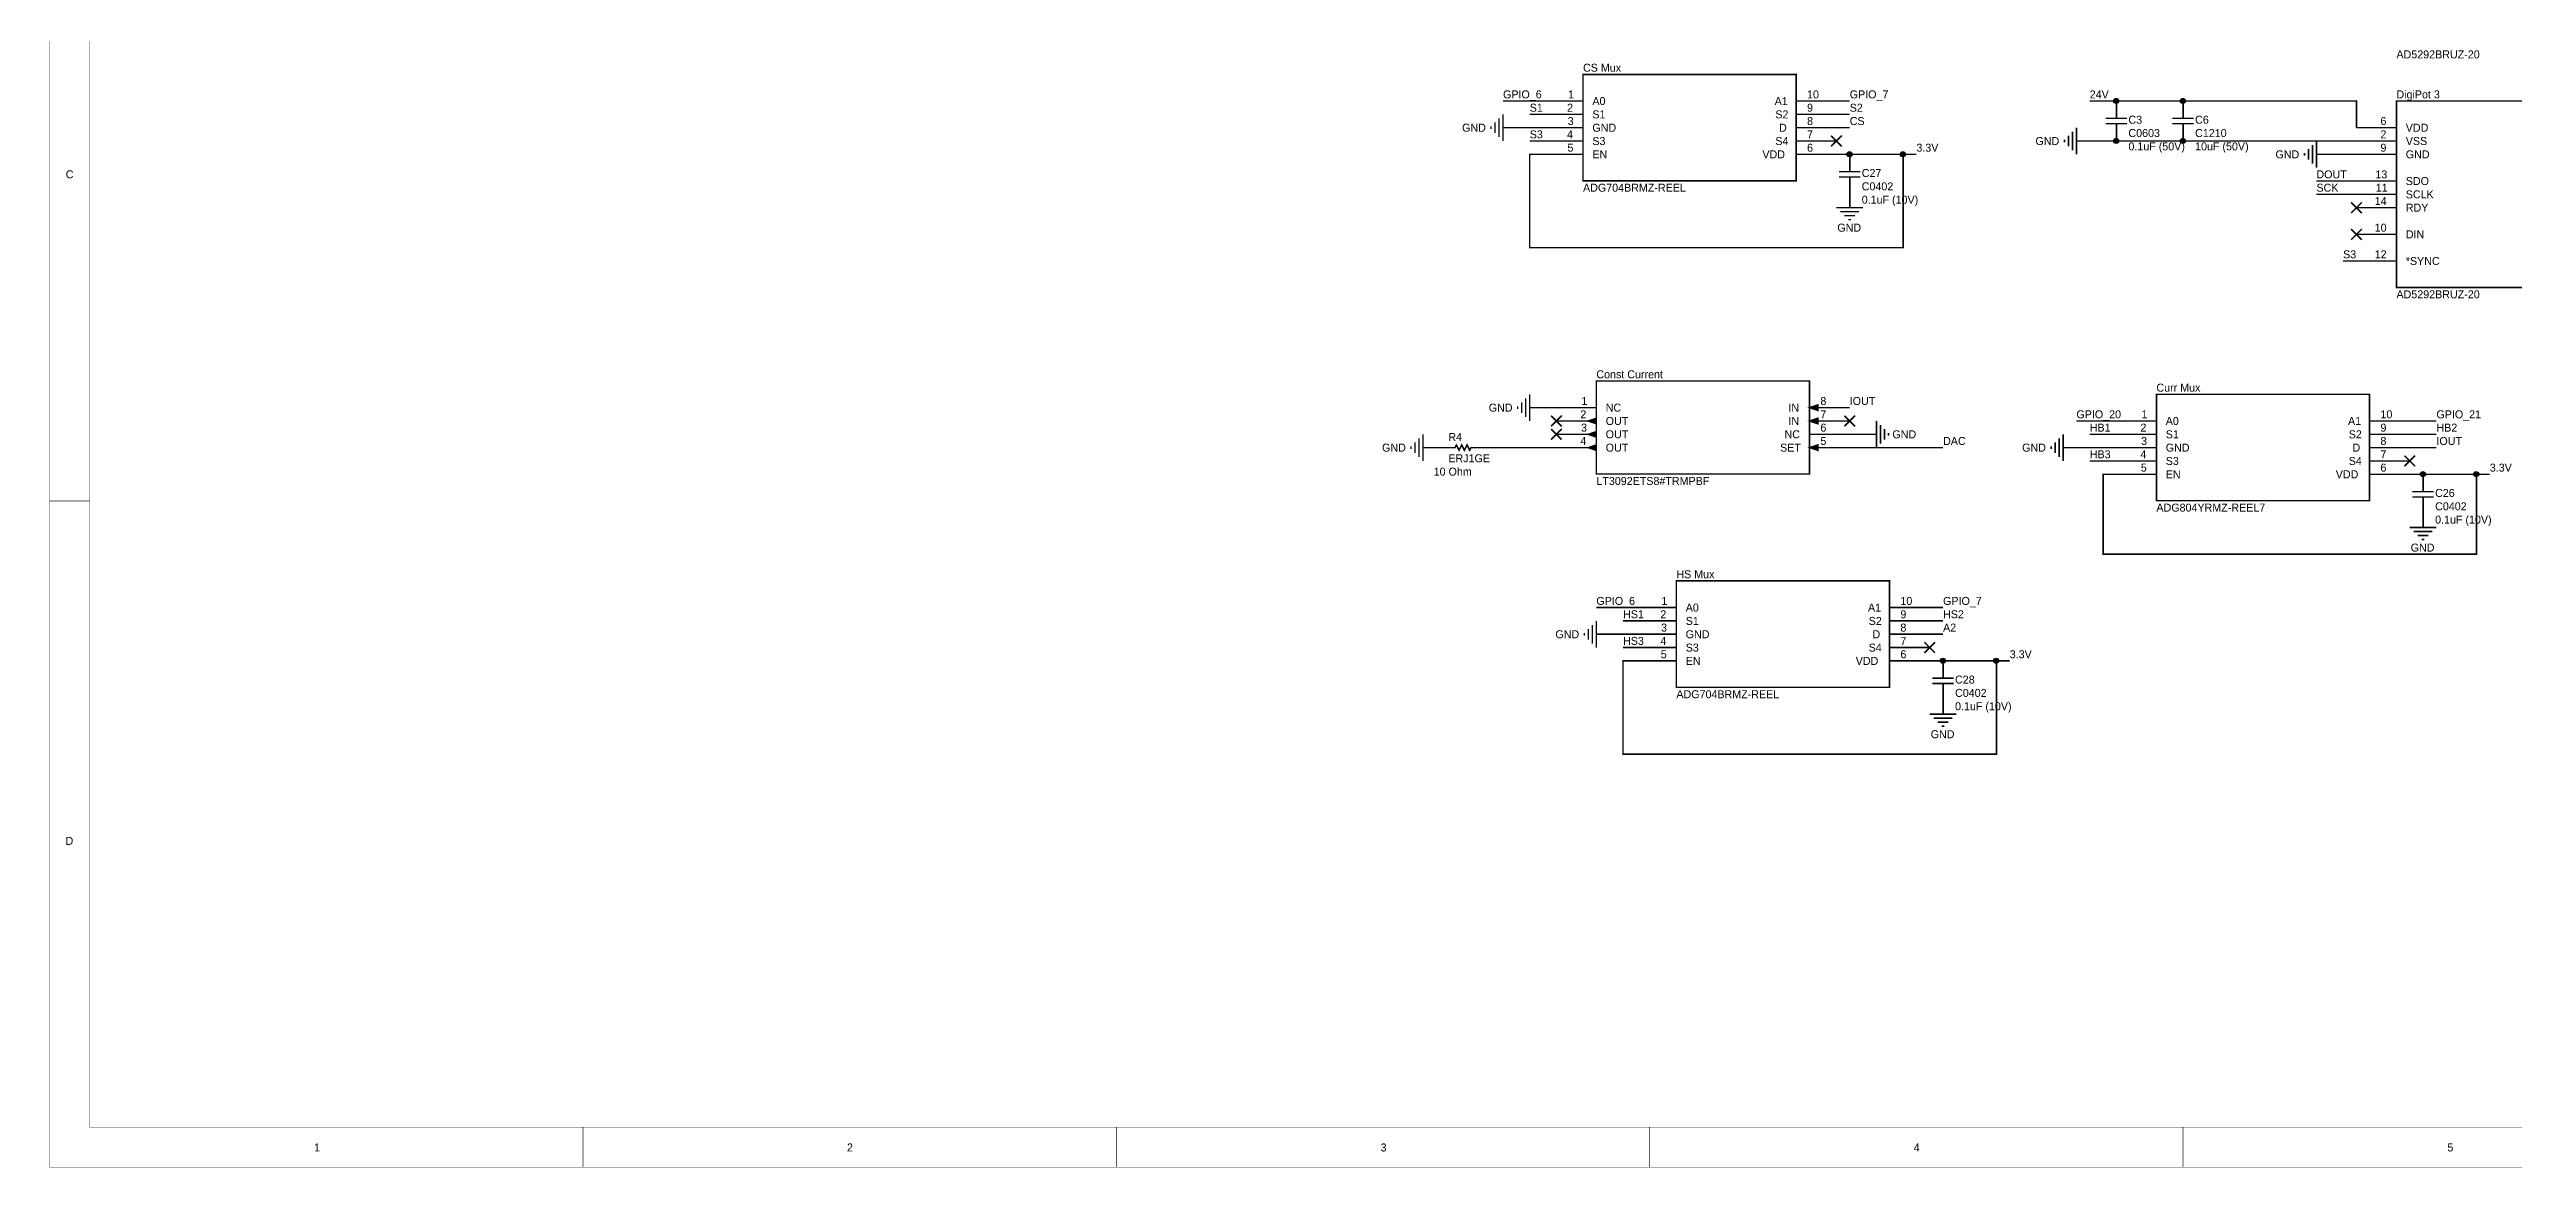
# Model space of a CAD drawing. Header units: millimetres. Extents: x 0 to 32, y 0 to 20.
# Drawn here: x 0 to 18.48, y 0 to 8.39 of the extents above; entities that cross this region are included whole.
import ezdxf

# ---------------------------------------------------------------- set-up
doc = ezdxf.new("R2010")
doc.units = ezdxf.units.MM
doc.header["$MEASUREMENT"] = 0
doc.layers.add('Sheet', color=255, linetype='Continuous')

msp = doc.modelspace()

# ---------------------------------------------------------------- linework, layer by layer
at = {"layer": 'Sheet'}
for points, const_width in [([(0, 20), (31.998, 20), (31.998, 0.002), (0, 0.002), (0, 20)], 0.0039), ([(0.3, 19.7), (31.698, 19.7), (31.698, 0.302), (0.3, 0.302), (0.3, 19.7)], 0.0039), ([(11.5, 8.2), (13.098, 8.2), (13.098, 7.402), (11.5, 7.402), (11.5, 8.2)], 0.0118), ([(11.2, 8), (10.9, 8)], 0.0118), ([(11.5, 8), (11.2, 8)], 0.0118), ([(13.1, 8), (13.4, 8)], 0.0118), ([(13.4, 8), (13.5, 8)], 0.0118), ([(17.3, 7.8), (17.3, 8), (16, 8), (15.5, 8), (15.3, 8)], 0.0118), ([(15.5, 7.9), (15.5, 8)], 0.0118), ([(16, 7.9), (16, 8)], 0.0118), ([(17.6, 8), (19.798, 8), (19.798, 6.602), (17.6, 6.602), (17.6, 8)], 0.0118), ([(10.81, 7.81), (10.81, 7.79)], 0.0118), ([(10.84, 7.84), (10.84, 7.76)], 0.0118), ([(10.87, 7.87), (10.87, 7.73)], 0.0118), ([(10.9, 7.9), (10.9, 7.7)], 0.0118), ([(11, 7.8), (10.9, 7.8)], 0.0118), ([(11, 7.8), (11.2, 7.8)], 0.0118), ([(11.1, 7.9), (11.2, 7.9)], 0.0118), ([(11.5, 7.9), (11.2, 7.9)], 0.0118), ([(11.5, 7.8), (11.2, 7.8)], 0.0118), ([(13.1, 7.9), (13.4, 7.9)], 0.0118), ([(13.1, 7.8), (13.4, 7.8)], 0.0118), ([(13.5, 7.9), (13.4, 7.9)], 0.0118), ([(13.5, 7.8), (13.4, 7.8)], 0.0118), ([(15.17, 7.77), (15.17, 7.63)], 0.0118), ([(15.2, 7.8), (15.2, 7.6)], 0.0118), ([(15.42, 7.87), (15.58, 7.87)], 0.0118), ([(15.58, 7.83), (15.42, 7.83)], 0.0118), ([(15.5, 7.9), (15.5, 7.87)], 0.0118), ([(15.5, 7.8), (15.5, 7.83)], 0.0118), ([(15.5, 7.8), (15.5, 7.7)], 0.0118), ([(15.92, 7.87), (16.08, 7.87)], 0.0118), ([(16.08, 7.83), (15.92, 7.83)], 0.0118), ([(16, 7.9), (16, 7.87)], 0.0118), ([(16, 7.8), (16, 7.83)], 0.0118), ([(16, 7.8), (16, 7.7)], 0.0118), ([(17.6, 7.8), (17.3, 7.8)], 0.0118), ([(11.1, 7.7), (11.2, 7.7)], 0.0118), ([(13.9, 7.6), (13.9, 6.9), (11.1, 6.9), (11.1, 7.6), (11.2, 7.6)], 0.0118), ([(11.5, 7.7), (11.2, 7.7)], 0.0118), ([(11.5, 7.6), (11.2, 7.6)], 0.0118), ([(13.1, 7.7), (13.4, 7.7)], 0.0118), ([(13.1, 7.6), (13.4, 7.6)], 0.0118), ([(13.36, 7.66), (13.44, 7.74)], 0.0118), ([(13.36, 7.74), (13.44, 7.66)], 0.0118), ([(13.4, 7.6), (13.5, 7.6), (13.9, 7.6), (14, 7.6)], 0.0118), ([(13.5, 7.5), (13.5, 7.6)], 0.0118), ([(15.11, 7.71), (15.11, 7.69)], 0.0118), ([(15.14, 7.74), (15.14, 7.66)], 0.0118), ([(15.3, 7.7), (15.2, 7.7)], 0.0118), ([(17.3, 7.7), (16, 7.7), (15.5, 7.7), (15.3, 7.7)], 0.0118), ([(16.91, 7.61), (16.91, 7.59)], 0.0118), ([(16.94, 7.64), (16.94, 7.56)], 0.0118), ([(16.97, 7.67), (16.97, 7.53)], 0.0118), ([(17, 7.7), (17, 7.5)], 0.0118), ([(17.1, 7.6), (17, 7.6)], 0.0118), ([(17.1, 7.6), (17.3, 7.6)], 0.0118), ([(17.6, 7.7), (17.3, 7.7)], 0.0118), ([(17.6, 7.6), (17.3, 7.6)], 0.0118), ([(13.42, 7.47), (13.58, 7.47)], 0.0118), ([(13.58, 7.43), (13.42, 7.43)], 0.0118), ([(13.5, 7.5), (13.5, 7.47)], 0.0118), ([(13.5, 7.4), (13.5, 7.43)], 0.0118), ([(13.5, 7.4), (13.5, 7.3)], 0.0118), ([(17, 7.4), (17.3, 7.4)], 0.0118), ([(17.6, 7.4), (17.3, 7.4)], 0.0118), ([(13.5, 7.3), (13.5, 7.2)], 0.0118), ([(17, 7.3), (17.3, 7.3)], 0.0118), ([(17.26, 7.16), (17.34, 7.24)], 0.0118), ([(17.26, 7.24), (17.34, 7.16)], 0.0118), ([(17.6, 7.3), (17.3, 7.3)], 0.0118), ([(13.4, 7.2), (13.6, 7.2)], 0.0118), ([(13.43, 7.17), (13.57, 7.17)], 0.0118), ([(13.46, 7.14), (13.54, 7.14)], 0.0118), ([(13.49, 7.11), (13.51, 7.11)], 0.0118), ([(17.26, 6.96), (17.34, 7.04)], 0.0118), ([(17.26, 7.04), (17.34, 6.96)], 0.0118), ([(17.6, 7.2), (17.3, 7.2)], 0.0118), ([(17.6, 7), (17.3, 7)], 0.0118), ([(17.2, 6.8), (17.3, 6.8)], 0.0118), ([(17.6, 6.8), (17.3, 6.8)], 0.0118), ([(11.04, 5.74), (11.04, 5.66)], 0.0118), ([(11.07, 5.77), (11.07, 5.63)], 0.0118), ([(11.1, 5.8), (11.1, 5.6)], 0.0118), ([(11.6, 5.9), (13.198, 5.9), (13.198, 5.202), (11.6, 5.202), (11.6, 5.9)], 0.0118), ([(15.8, 5.8), (17.398, 5.8), (17.398, 5.002), (15.8, 5.002), (15.8, 5.8)], 0.0118), ([(11.01, 5.71), (11.01, 5.69)], 0.0118), ([(11.2, 5.7), (11.1, 5.7)], 0.0118), ([(11.2, 5.7), (11.3, 5.7)], 0.0118), ([(11.26, 5.56), (11.34, 5.64)], 0.0118), ([(11.26, 5.64), (11.34, 5.56)], 0.0118), ([(11.26, 5.46), (11.34, 5.54)], 0.0118), ([(11.26, 5.54), (11.34, 5.46)], 0.0118), ([(11.6, 5.7), (11.3, 5.7)], 0.0118), ([(11.6, 5.6), (11.3, 5.6)], 0.0118), ([(13.2, 5.7), (13.5, 5.7)], 0.0118), ([(13.2, 5.6), (13.5, 5.6)], 0.0118), ([(13.46, 5.56), (13.54, 5.64)], 0.0118), ([(13.46, 5.64), (13.54, 5.56)], 0.0118), ([(13.7, 5.6), (13.7, 5.4)], 0.0118), ([(13.73, 5.57), (13.73, 5.43)], 0.0118), ([(13.76, 5.54), (13.76, 5.46)], 0.0118), ([(15.5, 5.6), (15.2, 5.6)], 0.0118), ([(15.8, 5.6), (15.5, 5.6)], 0.0118), ([(17.4, 5.6), (17.7, 5.6)], 0.0118), ([(17.7, 5.6), (17.9, 5.6)], 0.0118), ([(10.21, 5.41), (10.21, 5.39)], 0.0118), ([(10.24, 5.44), (10.24, 5.36)], 0.0118), ([(10.27, 5.47), (10.27, 5.33)], 0.0118), ([(10.3, 5.5), (10.3, 5.3)], 0.0118), ([(10.4, 5.4), (10.3, 5.4)], 0.0118), ([(10.5, 5.4), (10.4, 5.4)], 0.0118), ([(10.7, 5.4), (10.66, 5.4), (10.65, 5.38), (10.63, 5.42), (10.61, 5.38), (10.59, 5.42), (10.57, 5.38), (10.55, 5.42), (10.54, 5.4), (10.5, 5.4)], 0.0118), ([(10.7, 5.4), (10.8, 5.4)], 0.0118), ([(11.3, 5.4), (10.8, 5.4)], 0.0118), ([(11.6, 5.5), (11.3, 5.5)], 0.0118), ([(11.6, 5.4), (11.3, 5.4)], 0.0118), ([(13.2, 5.5), (13.5, 5.5)], 0.0118), ([(13.2, 5.4), (13.5, 5.4)], 0.0118), ([(13.6, 5.5), (13.5, 5.5)], 0.0118), ([(14.2, 5.4), (13.5, 5.4)], 0.0118), ([(13.6, 5.5), (13.7, 5.5)], 0.0118), ([(13.79, 5.51), (13.79, 5.49)], 0.0118), ([(15.01, 5.41), (15.01, 5.39)], 0.0118), ([(15.04, 5.44), (15.04, 5.36)], 0.0118), ([(15.07, 5.47), (15.07, 5.33)], 0.0118), ([(15.1, 5.5), (15.1, 5.3)], 0.0118), ([(15.2, 5.4), (15.1, 5.4)], 0.0118), ([(15.2, 5.4), (15.5, 5.4)], 0.0118), ([(15.5, 5.5), (15.3, 5.5)], 0.0118), ([(15.8, 5.5), (15.5, 5.5)], 0.0118), ([(15.8, 5.4), (15.5, 5.4)], 0.0118), ([(17.4, 5.5), (17.7, 5.5)], 0.0118), ([(17.4, 5.4), (17.7, 5.4)], 0.0118), ([(17.7, 5.5), (17.9, 5.5)], 0.0118), ([(17.7, 5.4), (17.9, 5.4)], 0.0118), ([(15.5, 5.3), (15.3, 5.3)], 0.0118), ([(15.5, 5.2), (15.4, 5.2), (15.4, 4.6), (18.2, 4.6), (18.2, 5.2)], 0.0118), ([(15.8, 5.3), (15.5, 5.3)], 0.0118), ([(15.8, 5.2), (15.5, 5.2)], 0.0118), ([(17.4, 5.3), (17.7, 5.3)], 0.0118), ([(17.4, 5.2), (17.7, 5.2)], 0.0118), ([(17.66, 5.26), (17.74, 5.34)], 0.0118), ([(17.66, 5.34), (17.74, 5.26)], 0.0118), ([(17.7, 5.2), (17.8, 5.2), (18.2, 5.2), (18.3, 5.2)], 0.0118), ([(17.8, 5.1), (17.8, 5.2)], 0.0118), ([(0.3, 5), (0, 5)], 0.0039), ([(17.72, 5.07), (17.88, 5.07)], 0.0118), ([(17.88, 5.03), (17.72, 5.03)], 0.0118), ([(17.8, 5.1), (17.8, 5.07)], 0.0118), ([(17.8, 5), (17.8, 5.03)], 0.0118), ([(17.8, 5), (17.8, 4.9)], 0.0118), ([(17.7, 4.8), (17.9, 4.8)], 0.0118), ([(17.8, 4.9), (17.8, 4.8)], 0.0118), ([(17.73, 4.77), (17.87, 4.77)], 0.0118), ([(17.76, 4.74), (17.84, 4.74)], 0.0118), ([(17.79, 4.71), (17.81, 4.71)], 0.0118), ([(12.2, 4.4), (13.798, 4.4), (13.798, 3.602), (12.2, 3.602), (12.2, 4.4)], 0.0118), ([(11.57, 4.07), (11.57, 3.93)], 0.0118), ([(11.9, 4.2), (11.6, 4.2)], 0.0118), ([(11.6, 4.1), (11.6, 3.9)], 0.0118), ([(11.8, 4.1), (11.9, 4.1)], 0.0118), ([(12.2, 4.2), (11.9, 4.2)], 0.0118), ([(12.2, 4.1), (11.9, 4.1)], 0.0118), ([(13.8, 4.2), (14.1, 4.2)], 0.0118), ([(13.8, 4.1), (14.1, 4.1)], 0.0118), ([(14.1, 4.2), (14.2, 4.2)], 0.0118), ([(14.2, 4.1), (14.1, 4.1)], 0.0118), ([(11.51, 4.01), (11.51, 3.99)], 0.0118), ([(11.54, 4.04), (11.54, 3.96)], 0.0118), ([(11.7, 4), (11.6, 4)], 0.0118), ([(11.7, 4), (11.9, 4)], 0.0118), ([(11.8, 3.9), (11.9, 3.9)], 0.0118), ([(12.2, 4), (11.9, 4)], 0.0118), ([(12.2, 3.9), (11.9, 3.9)], 0.0118), ([(13.8, 4), (14.1, 4)], 0.0118), ([(13.8, 3.9), (14.1, 3.9)], 0.0118), ([(14.06, 3.86), (14.14, 3.94)], 0.0118), ([(14.06, 3.94), (14.14, 3.86)], 0.0118), ([(14.2, 4), (14.1, 4)], 0.0118), ([(14.6, 3.8), (14.6, 3.1), (11.8, 3.1), (11.8, 3.8), (11.9, 3.8)], 0.0118), ([(12.2, 3.8), (11.9, 3.8)], 0.0118), ([(13.8, 3.8), (14.1, 3.8)], 0.0118), ([(14.1, 3.8), (14.2, 3.8), (14.6, 3.8), (14.7, 3.8)], 0.0118), ([(14.2, 3.7), (14.2, 3.8)], 0.0118), ([(14.2, 3.7), (14.2, 3.67)], 0.0118), ([(14.12, 3.67), (14.28, 3.67)], 0.0118), ([(14.28, 3.63), (14.12, 3.63)], 0.0118), ([(14.2, 3.6), (14.2, 3.63)], 0.0118), ([(14.2, 3.6), (14.2, 3.5)], 0.0118), ([(14.1, 3.4), (14.3, 3.4)], 0.0118), ([(14.13, 3.37), (14.27, 3.37)], 0.0118), ([(14.16, 3.34), (14.24, 3.34)], 0.0118), ([(14.2, 3.5), (14.2, 3.4)], 0.0118), ([(14.19, 3.31), (14.21, 3.31)], 0.0118), ([(4, 0.3), (4, 0)], 0.0039), ([(8, 0.3), (8, 0)], 0.0039), ([(12, 0.3), (12, 0)], 0.0039), ([(16, 0.3), (16, 0)], 0.0039)]:
    msp.add_lwpolyline(points, dxfattribs=dict(at, const_width=const_width))
at = {"layer": 'Sheet', "const_width": 0.02}
for points in [[(15.49, 8, 1), (15.51, 8, 1)], [(15.99, 8, 1), (16.01, 8, 1)], [(13.49, 7.6, 1), (13.51, 7.6, 1)], [(13.89, 7.6, 1), (13.91, 7.6, 1)], [(15.49, 7.7, 1), (15.51, 7.7, 1)], [(15.99, 7.7, 1), (16.01, 7.7, 1)], [(17.79, 5.2, 1), (17.81, 5.2, 1)], [(18.19, 5.2, 1), (18.21, 5.2, 1)], [(14.19, 3.8, 1), (14.21, 3.8, 1)], [(14.59, 3.8, 1), (14.61, 3.8, 1)]]:
    msp.add_lwpolyline(points, format="xyb", close=True, dxfattribs=at)
at = {"layer": 'Sheet', "const_width": 0.0118}
for points in [[(11.6, 5.58), (11.54, 5.6), (11.6, 5.62), (11.6, 5.58)], [(11.54, 5.6), (11.6, 5.62), (11.6, 5.58), (11.54, 5.6)], [(13.26, 5.68), (13.2, 5.7), (13.26, 5.72), (13.26, 5.68)], [(13.26, 5.72), (13.2, 5.7), (13.26, 5.68), (13.26, 5.72)], [(13.26, 5.58), (13.2, 5.6), (13.26, 5.62), (13.26, 5.58)], [(13.26, 5.62), (13.2, 5.6), (13.26, 5.58), (13.26, 5.62)], [(11.6, 5.48), (11.54, 5.5), (11.6, 5.52), (11.6, 5.48)], [(11.54, 5.5), (11.6, 5.52), (11.6, 5.48), (11.54, 5.5)], [(11.6, 5.38), (11.54, 5.4), (11.6, 5.42), (11.6, 5.38)], [(11.54, 5.4), (11.6, 5.42), (11.6, 5.38), (11.54, 5.4)], [(13.26, 5.38), (13.2, 5.4), (13.26, 5.42), (13.26, 5.38)], [(13.26, 5.42), (13.2, 5.4), (13.26, 5.38), (13.26, 5.42)]]:
    msp.add_lwpolyline(points, close=True, dxfattribs=at)
at = {"layer": 'Sheet'}
for centre, major_axis, ratio in [((15.499, 8.001), (0.0191, 0), 0.999958), ((15.499, 8.001), (0.0191, 0), 0.999958), ((15.499, 8.001), (0.0191, 0), 0.999958), ((15.499, 8.001), (0.0191, 0), 0.999958), ((15.499, 8.001), (0.0191, 0), 0.999958), ((15.999, 8.001), (0.0192, 0), 0.99725), ((15.999, 8.001), (0.0192, 0), 0.99725), ((15.999, 8.001), (0.0192, 0), 0.99725), ((15.999, 8.001), (0.0192, 0), 0.99725), ((15.999, 8.001), (0.0192, 0), 0.99725), ((13.499, 7.601), (0.0191, 0), 0.999958), ((13.499, 7.601), (0.0191, 0), 0.999958), ((13.499, 7.601), (0.0191, 0), 0.999958), ((13.499, 7.601), (0.0191, 0), 0.999958), ((13.499, 7.601), (0.0191, 0), 0.999958), ((13.899, 7.601), (0.0191, 0), 0.999958), ((13.899, 7.601), (0.0191, 0), 0.999958), ((13.899, 7.601), (0.0191, 0), 0.999958), ((13.899, 7.601), (0.0191, 0), 0.999958), ((15.499, 7.701), (0, 0.0192), 0.997312), ((15.499, 7.701), (0, 0.0192), 0.997312), ((15.499, 7.701), (0, 0.0192), 0.997312), ((15.499, 7.701), (0, 0.0192), 0.997312), ((15.499, 7.701), (0, 0.0192), 0.997312), ((15.999, 7.701), (0.0192, 0), 0.999979), ((15.999, 7.701), (0.0192, 0), 0.999979), ((15.999, 7.701), (0.0192, 0), 0.999979), ((15.999, 7.701), (0.0192, 0), 0.999979), ((15.999, 7.701), (0.0192, 0), 0.999979), ((17.799, 5.201), (0.0192, 0), 0.999958), ((17.799, 5.201), (0.0192, 0), 0.999958), ((17.799, 5.201), (0.0192, 0), 0.999958), ((17.799, 5.201), (0.0192, 0), 0.999958), ((17.799, 5.201), (0.0192, 0), 0.999958), ((18.199, 5.201), (0.0192, 0), 0.999958), ((18.199, 5.201), (0.0192, 0), 0.999958), ((18.199, 5.201), (0.0192, 0), 0.999958), ((18.199, 5.201), (0.0192, 0), 0.999958), ((14.199, 3.801), (0.0192, 0), 0.99725), ((14.199, 3.801), (0.0192, 0), 0.99725), ((14.199, 3.801), (0.0192, 0), 0.99725), ((14.199, 3.801), (0.0192, 0), 0.99725), ((14.199, 3.801), (0.0192, 0), 0.99725), ((14.599, 3.801), (0.0191, 0), 0.999958), ((14.599, 3.801), (0.0191, 0), 0.999958), ((14.599, 3.801), (0.0191, 0), 0.999958), ((14.599, 3.801), (0.0191, 0), 0.999958)]:
    msp.add_ellipse(centre, major_axis=major_axis, ratio=ratio, dxfattribs=at)
for points in [[(11.602, 5.623), (11.534, 5.6), (11.602, 5.577)], [(13.262, 5.723), (13.194, 5.7), (13.262, 5.677)], [(13.262, 5.623), (13.194, 5.6), (13.262, 5.577)], [(11.602, 5.523), (11.534, 5.5), (11.602, 5.477)], [(11.602, 5.423), (11.534, 5.4), (11.602, 5.377)], [(13.262, 5.423), (13.194, 5.4), (13.262, 5.377)]]:
    msp.add_solid(points, dxfattribs=at)

# ---------------------------------------------------------------- texts
for s, p in [('AD5292BRUZ-20', (17.6, 8.32)), ('CS Mux', (11.5, 8.22)), ('GPIO_6', (10.9, 8.02)), ('S1', (11.1, 7.92)), ('2', (11.38, 7.92)), ('1', (11.388, 8.02)), ('A0', (11.57, 7.97)), ('A1', (12.937, 7.97)), ('9', (13.18, 7.92)), ('10', (13.18, 8.02)), ('GPIO_7', (13.5, 8.02)), ('S2', (13.5, 7.92)), ('24V', (15.3, 8.02)), ('DigiPot 3', (17.6, 8.02)), ('GND', (10.593, 7.77)), ('S3', (11.1, 7.72)), ('4', (11.38, 7.72)), ('3', (11.385, 7.82)), ('S1', (11.57, 7.87)), ('GND', (11.57, 7.77)), ('S2', (12.942, 7.87)), ('D', (12.97, 7.77)), ('8', (13.18, 7.82)), ('7', (13.18, 7.72)), ('CS', (13.5, 7.82)), ('C3', (15.59, 7.83)), ('C0603', (15.59, 7.73)), ('C6', (16.09, 7.83)), ('C1210', (16.09, 7.73)), ('6', (17.48, 7.82)), ('2', (17.48, 7.72)), ('VDD', (17.67, 7.77)), ('5', (11.383, 7.62)), ('S3', (11.57, 7.67)), ('EN', (11.57, 7.57)), ('VDD', (12.845, 7.57)), ('S4', (12.942, 7.67)), ('6', (13.18, 7.62)), ('3.3V', (14, 7.62)), ('GND', (14.893, 7.67)), ('0.1uF (50V)', (15.59, 7.63)), ('10uF (50V)', (16.09, 7.63)), ('GND', (16.693, 7.57)), ('9', (17.48, 7.62)), ('VSS', (17.67, 7.67)), ('GND', (17.67, 7.57)), ('C', (0.122, 7.42)), ('C27', (13.59, 7.43)), ('DOUT', (17, 7.42)), ('13', (17.442, 7.42)), ('SDO', (17.67, 7.37)), ('ADG704BRMZ-REEL', (11.5, 7.32)), ('0.1uF (10V)', (13.59, 7.23)), ('C0402', (13.59, 7.33)), ('SCK', (17, 7.32)), ('14', (17.437, 7.22)), ('11', (17.445, 7.32)), ('SCLK', (17.67, 7.27)), ('RDY', (17.67, 7.17)), ('GND', (13.407, 7.02)), ('10', (17.437, 7.02)), ('DIN', (17.67, 6.97)), ('S3', (17.2, 6.82)), ('12', (17.437, 6.82)), ('*SYNC', (17.67, 6.77)), ('AD5292BRUZ-20', (17.6, 6.52)), ('Const Current', (11.6, 5.92)), ('GND', (10.793, 5.67)), ('1', (11.488, 5.72)), ('NC', (11.67, 5.67)), ('IN', (13.04, 5.67)), ('8', (13.28, 5.72)), ('IOUT', (13.5, 5.72)), ('Curr Mux', (15.8, 5.82)), ('2', (11.48, 5.62)), ('3', (11.485, 5.52)), ('OUT', (11.67, 5.57)), ('IN', (13.04, 5.57)), ('7', (13.28, 5.62)), ('6', (13.28, 5.52)), ('GPIO_20', (15.2, 5.62)), ('HB1', (15.3, 5.52)), ('2', (15.68, 5.52)), ('1', (15.688, 5.62)), ('A0', (15.87, 5.57)), ('A1', (17.237, 5.57)), ('9', (17.48, 5.52)), ('10', (17.48, 5.62)), ('GPIO_21', (17.9, 5.62)), ('HB2', (17.9, 5.52)), ('GND', (9.993, 5.37)), ('R4', (10.49, 5.45)), ('4', (11.48, 5.42)), ('OUT', (11.67, 5.47)), ('OUT', (11.67, 5.37)), ('SET', (12.978, 5.37)), ('NC', (13.011, 5.47)), ('5', (13.28, 5.42)), ('GND', (13.82, 5.47)), ('DAC', (14.2, 5.42)), ('GND', (14.793, 5.37)), ('HB3', (15.3, 5.32)), ('4', (15.68, 5.32)), ('3', (15.685, 5.42)), ('S1', (15.87, 5.47)), ('GND', (15.87, 5.37)), ('S2', (17.242, 5.47)), ('D', (17.27, 5.37)), ('8', (17.48, 5.42)), ('7', (17.48, 5.32)), ('IOUT', (17.9, 5.42)), ('10 Ohm', (10.38, 5.19)), ('ERJ1GE', (10.49, 5.29)), ('LT3092ETS8#TRMPBF', (11.6, 5.12)), ('5', (15.683, 5.22)), ('S3', (15.87, 5.27)), ('EN', (15.87, 5.17)), ('VDD', (17.145, 5.17)), ('S4', (17.242, 5.27)), ('6', (17.48, 5.22)), ('3.3V', (18.3, 5.22)), ('C26', (17.89, 5.03)), ('C0402', (17.89, 4.93)), ('ADG804YRMZ-REEL7', (15.8, 4.92)), ('0.1uF (10V)', (17.89, 4.83)), ('GND', (17.707, 4.62)), ('HS Mux', (12.2, 4.42)), ('GPIO_6', (11.6, 4.22)), ('1', (12.088, 4.22)), ('10', (13.88, 4.22)), ('GPIO_7', (14.2, 4.22)), ('HS1', (11.8, 4.12)), ('2', (12.08, 4.12)), ('3', (12.085, 4.02)), ('A0', (12.27, 4.17)), ('S1', (12.27, 4.07)), ('A1', (13.637, 4.17)), ('S2', (13.642, 4.07)), ('8', (13.88, 4.02)), ('9', (13.88, 4.12)), ('A2', (14.2, 4.02)), ('HS2', (14.2, 4.12)), ('GND', (11.293, 3.97)), ('HS3', (11.8, 3.92)), ('4', (12.08, 3.92)), ('GND', (12.27, 3.97)), ('S3', (12.27, 3.87)), ('S4', (13.642, 3.87)), ('D', (13.67, 3.97)), ('7', (13.88, 3.92)), ('5', (12.083, 3.82)), ('EN', (12.27, 3.77)), ('VDD', (13.545, 3.77)), ('6', (13.88, 3.82)), ('3.3V', (14.7, 3.82)), ('ADG704BRMZ-REEL', (12.2, 3.52)), ('C28', (14.29, 3.63)), ('C0402', (14.29, 3.53)), ('0.1uF (10V)', (14.29, 3.43)), ('GND', (14.107, 3.22)), ('D', (0.12, 2.42)), ('1', (1.984, 0.12)), ('2', (5.98, 0.12)), ('3', (9.982, 0.12)), ('4', (13.98, 0.12)), ('5', (17.982, 0.12))]:
    msp.add_text(s, height=0.06, dxfattribs=at).set_placement(p)

doc.saveas('drawing.dxf')
